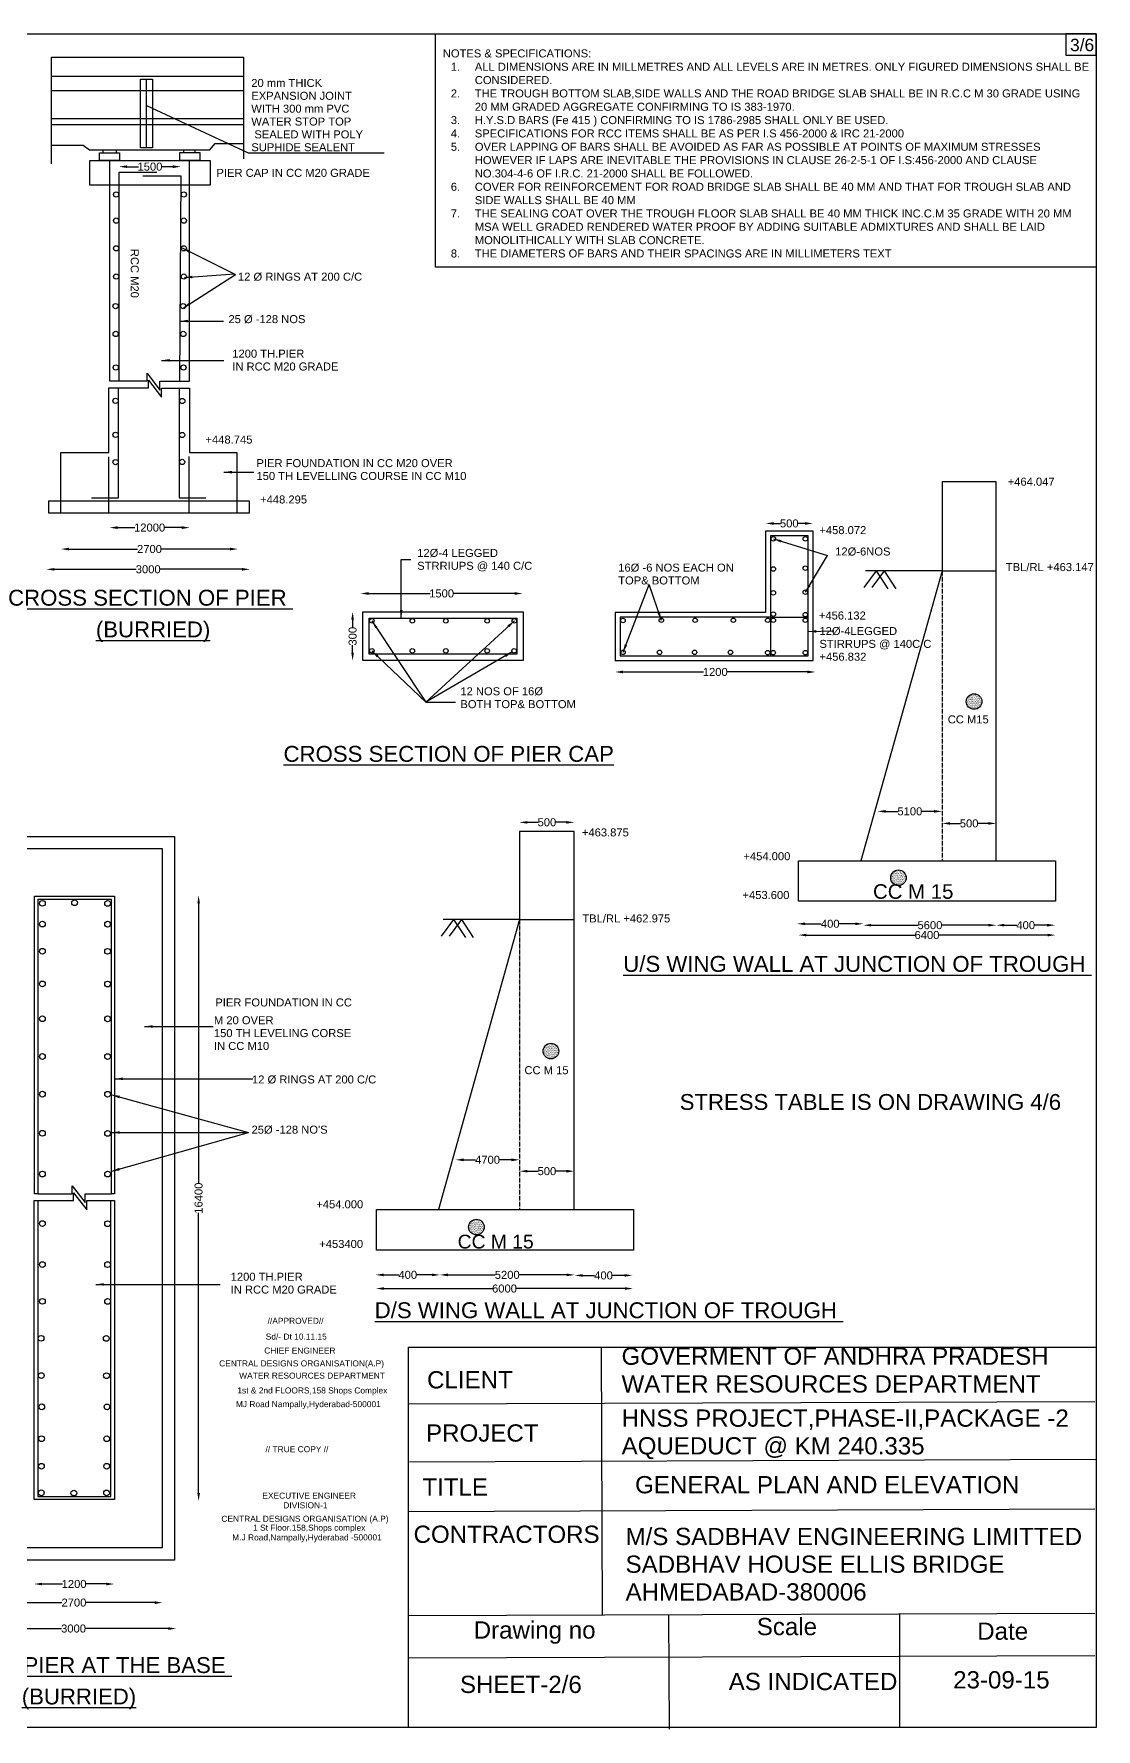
# Model space of a CAD drawing. Header units: millimetres. Extents: x 5124 to 3456618, y 2311 to 10651338.
# Drawn here: x 3443343 to 3456618, y 10630153 to 10651338 of the extents above; entities that cross this region are included whole.
import ezdxf

# ---------------------------------------------------------------- set-up
doc = ezdxf.new("R2010")
doc.units = ezdxf.units.MM
doc.header["$MEASUREMENT"] = 0
doc.linetypes.add('ACAD_ISO02W100', pattern=[15, 12, -3])
for name, color, linetype in [('DIMENSION', 7, 'Continuous'), ('DRAWING', 7, 'Continuous'), ('TEXT', 7, 'Continuous')]:
    doc.layers.add(name, color=color, linetype=linetype)
doc.styles.get("Standard").update_dxf_attribs({"font": 'arial.ttf', "height": 100})
doc.dimstyles.get("Standard").update_dxf_attribs({"dimtxt": 100, "dimasz": 100, "dimexe": 0.18, "dimexo": 0.0625, "dimgap": 0.09, "dimtad": 0, "dimdec": 0, "dimzin": 0, "dimdsep": 46, "dimtxsty": 'Standard', "dimcen": 0.09, "dimse1": 1, "dimse2": 1, "dimadec": 0, "dimazin": 0, "dimtfac": 1, "dimtdec": 0, "dimtofl": 0, "dimtmove": 0, "dimatfit": 3, "dimfxl": 0, "dimtolj": 1, "dimtzin": 0, "dimarcsym": 0})

# ---------------------------------------------------------------- blocks, each defined once
blk = doc.blocks.new('*D20')
at = {"layer": 'Defpoints', "color": 0, "transparency": 16777216}
for p in [(3445178, 10649679), (3444407, 10649609), (3445178, 10649564)]:
    blk.add_point(p, dxfattribs=at)
at = {"layer": 'DIMENSION', "color": 0, "lineweight": -2, "transparency": 16777216}
for p, q in [((3444507, 10649679), (3444648, 10649679)), ((3445078, 10649679), (3444937, 10649679))]:
    blk.add_line(p, q, dxfattribs=at)
at = {"layer": 'DIMENSION', "color": 0, "transparency": 16777216}
for points in [[(3444507, 10649696), (3444507, 10649662), (3444407, 10649679)], [(3445078, 10649696), (3445078, 10649662), (3445178, 10649679)]]:
    blk.add_solid(points, dxfattribs=at)
at = {"layer": 'DIMENSION', "color": 0, "transparency": 16777216, "insert": (3444793, 10649679), "char_height": 100, "attachment_point": 5}
blk.add_mtext('\\A1;1500', dxfattribs=at)
blk = doc.blocks.new('*D23')
at = {"layer": 'Defpoints', "color": 0, "transparency": 16777216}
for p in [(3444288, 10645349), (3445291, 10645349), (3445291, 10645168)]:
    blk.add_point(p, dxfattribs=at)
at = {"layer": 'DIMENSION', "color": 0, "lineweight": -2, "transparency": 16777216}
for p, q in [((3444388, 10645168), (3444606, 10645168)), ((3445191, 10645168), (3444973, 10645168))]:
    blk.add_line(p, q, dxfattribs=at)
at = {"layer": 'DIMENSION', "color": 0, "transparency": 16777216}
for points in [[(3444388, 10645185), (3444388, 10645151), (3444288, 10645168)], [(3445191, 10645185), (3445191, 10645151), (3445291, 10645168)]]:
    blk.add_solid(points, dxfattribs=at)
at = {"layer": 'DIMENSION', "color": 0, "transparency": 16777216, "insert": (3444789, 10645168), "char_height": 100, "attachment_point": 5}
blk.add_mtext('\\A1;12000', dxfattribs=at)
blk = doc.blocks.new('*D21')
at = {"layer": 'Defpoints', "color": 0, "transparency": 16777216}
for p in [(3443681, 10644900), (3443681, 10644890), (3445893, 10644890)]:
    blk.add_point(p, dxfattribs=at)
at = {"layer": 'DIMENSION', "color": 0, "lineweight": -2, "transparency": 16777216}
for p, q in [((3443781, 10644900), (3444637, 10644900)), ((3445793, 10644900), (3444937, 10644900))]:
    blk.add_line(p, q, dxfattribs=at)
at = {"layer": 'DIMENSION', "color": 0, "transparency": 16777216}
for points in [[(3443781, 10644917), (3443781, 10644884), (3443681, 10644900)], [(3445793, 10644917), (3445793, 10644884), (3445893, 10644900)]]:
    blk.add_solid(points, dxfattribs=at)
at = {"layer": 'DIMENSION', "color": 0, "transparency": 16777216, "insert": (3444787, 10644900), "char_height": 100, "attachment_point": 5}
blk.add_mtext('\\A1;2700', dxfattribs=at)
blk = doc.blocks.new('*D22')
at = {"layer": 'Defpoints', "color": 0, "transparency": 16777216}
for p in [(3443498, 10644647), (3443498, 10644643), (3446044, 10644643)]:
    blk.add_point(p, dxfattribs=at)
at = {"layer": 'DIMENSION', "color": 0, "lineweight": -2, "transparency": 16777216}
for p, q in [((3443598, 10644647), (3444622, 10644647)), ((3445944, 10644647), (3444920, 10644647))]:
    blk.add_line(p, q, dxfattribs=at)
at = {"layer": 'DIMENSION', "color": 0, "transparency": 16777216}
for points in [[(3443598, 10644663), (3443598, 10644630), (3443498, 10644647)], [(3445944, 10644663), (3445944, 10644630), (3446044, 10644647)]]:
    blk.add_solid(points, dxfattribs=at)
at = {"layer": 'DIMENSION', "color": 0, "transparency": 16777216, "insert": (3444771, 10644647), "char_height": 100, "attachment_point": 5}
blk.add_mtext('\\A1;3000', dxfattribs=at)
blk = doc.blocks.new('*D24')
at = {"layer": 'Defpoints', "color": 0, "transparency": 16777216}
for p in [(3447427, 10644332), (3449450, 10644345), (3449450, 10644332)]:
    blk.add_point(p, dxfattribs=at)
at = {"layer": 'DIMENSION', "color": 0, "lineweight": -2, "transparency": 16777216}
for p, q in [((3447527, 10644345), (3448294, 10644345)), ((3449350, 10644345), (3448583, 10644345))]:
    blk.add_line(p, q, dxfattribs=at)
at = {"layer": 'DIMENSION', "color": 0, "transparency": 16777216}
for points in [[(3447527, 10644362), (3447527, 10644328), (3447427, 10644345)], [(3449350, 10644362), (3449350, 10644328), (3449450, 10644345)]]:
    blk.add_solid(points, dxfattribs=at)
at = {"layer": 'DIMENSION', "color": 0, "transparency": 16777216, "insert": (3448438, 10644345), "char_height": 100, "attachment_point": 5}
blk.add_mtext('\\A1;1500', dxfattribs=at)
blk = doc.blocks.new('*D25')
at = {"layer": 'Defpoints', "color": 0, "transparency": 16777216}
for p in [(3447452, 10644116), (3447326, 10643506), (3447452, 10643506)]:
    blk.add_point(p, dxfattribs=at)
at = {"layer": 'DIMENSION', "color": 0, "lineweight": -2, "transparency": 16777216}
for p, q in [((3447326, 10644016), (3447326, 10643921)), ((3447326, 10643606), (3447326, 10643700))]:
    blk.add_line(p, q, dxfattribs=at)
at = {"layer": 'DIMENSION', "color": 0, "transparency": 16777216}
for points in [[(3447309, 10644016), (3447342, 10644016), (3447326, 10644116)], [(3447309, 10643606), (3447342, 10643606), (3447326, 10643506)]]:
    blk.add_solid(points, dxfattribs=at)
at = {"layer": 'DIMENSION', "color": 0, "transparency": 16777216, "insert": (3447326, 10643811), "char_height": 100, "attachment_point": 5, "rotation": 90}
blk.add_mtext('\\A1;300', dxfattribs=at)
blk = doc.blocks.new('*D26')
at = {"layer": 'Defpoints', "color": 0, "transparency": 16777216}
for p in [(3450606, 10643340), (3453110, 10643364), (3453110, 10643340)]:
    blk.add_point(p, dxfattribs=at)
at = {"layer": 'DIMENSION', "color": 0, "lineweight": -2, "transparency": 16777216}
for p, q in [((3450706, 10643364), (3451713, 10643364)), ((3453010, 10643364), (3452002, 10643364))]:
    blk.add_line(p, q, dxfattribs=at)
at = {"layer": 'DIMENSION', "color": 0, "transparency": 16777216}
for points in [[(3450706, 10643381), (3450706, 10643347), (3450606, 10643364)], [(3453010, 10643381), (3453010, 10643347), (3453110, 10643364)]]:
    blk.add_solid(points, dxfattribs=at)
at = {"layer": 'DIMENSION', "color": 0, "transparency": 16777216, "insert": (3451858, 10643364), "char_height": 100, "attachment_point": 5}
blk.add_mtext('\\A1;1200', dxfattribs=at)
blk = doc.blocks.new('*D27')
at = {"layer": 'Defpoints', "color": 0, "transparency": 16777216}
for p in [(3452880, 10640199), (3453709, 10640217), (3453709, 10640199)]:
    blk.add_point(p, dxfattribs=at)
at = {"layer": 'DIMENSION', "color": 0, "lineweight": -2, "transparency": 16777216}
for p, q in [((3452980, 10640217), (3453182, 10640217)), ((3453609, 10640217), (3453407, 10640217))]:
    blk.add_line(p, q, dxfattribs=at)
at = {"layer": 'DIMENSION', "color": 0, "transparency": 16777216}
for points in [[(3452980, 10640233), (3452980, 10640200), (3452880, 10640217)], [(3453609, 10640233), (3453609, 10640200), (3453709, 10640217)]]:
    blk.add_solid(points, dxfattribs=at)
at = {"layer": 'DIMENSION', "color": 0, "transparency": 16777216, "insert": (3453295, 10640217), "char_height": 100, "attachment_point": 5}
blk.add_mtext('\\A1;400', dxfattribs=at)
blk = doc.blocks.new('*D28')
at = {"layer": 'Defpoints', "color": 0, "transparency": 16777216}
for p in [(3453709, 10640217), (3455372, 10640217), (3455372, 10640199)]:
    blk.add_point(p, dxfattribs=at)
at = {"layer": 'DIMENSION', "color": 0, "lineweight": -2, "transparency": 16777216}
for p, q in [((3453809, 10640199), (3454392, 10640199)), ((3455272, 10640199), (3454690, 10640199))]:
    blk.add_line(p, q, dxfattribs=at)
at = {"layer": 'DIMENSION', "color": 0, "transparency": 16777216}
for points in [[(3453809, 10640216), (3453809, 10640183), (3453709, 10640199)], [(3455272, 10640216), (3455272, 10640183), (3455372, 10640199)]]:
    blk.add_solid(points, dxfattribs=at)
at = {"layer": 'DIMENSION', "color": 0, "transparency": 16777216, "insert": (3454541, 10640199), "char_height": 100, "attachment_point": 5}
blk.add_mtext('\\A1;5600', dxfattribs=at)
blk = doc.blocks.new('*D29')
at = {"layer": 'Defpoints', "color": 0, "transparency": 16777216}
for p in [(3455370, 10640200), (3456106, 10640200), (3456106, 10640199)]:
    blk.add_point(p, dxfattribs=at)
at = {"layer": 'DIMENSION', "color": 0, "lineweight": -2, "transparency": 16777216}
for p, q in [((3455470, 10640199), (3455626, 10640199)), ((3456006, 10640199), (3455850, 10640199))]:
    blk.add_line(p, q, dxfattribs=at)
at = {"layer": 'DIMENSION', "color": 0, "transparency": 16777216}
for points in [[(3455470, 10640216), (3455470, 10640183), (3455370, 10640199)], [(3456006, 10640216), (3456006, 10640183), (3456106, 10640199)]]:
    blk.add_solid(points, dxfattribs=at)
at = {"layer": 'DIMENSION', "color": 0, "transparency": 16777216, "insert": (3455738, 10640199), "char_height": 100, "attachment_point": 5}
blk.add_mtext('\\A1;400', dxfattribs=at)
blk = doc.blocks.new('*D47')
at = {"layer": 'Defpoints', "color": 0, "transparency": 16777216}
for p in [(3445405, 10640572), (3445401, 10633004), (3445405, 10633004)]:
    blk.add_point(p, dxfattribs=at)
at = {"layer": 'DIMENSION', "color": 0, "lineweight": -2, "transparency": 16777216}
for p, q in [((3445401, 10640472), (3445401, 10636971)), ((3445401, 10633104), (3445401, 10636604))]:
    blk.add_line(p, q, dxfattribs=at)
at = {"layer": 'DIMENSION', "color": 0, "transparency": 16777216}
for points in [[(3445385, 10640472), (3445418, 10640472), (3445401, 10640572)], [(3445385, 10633104), (3445418, 10633104), (3445401, 10633004)]]:
    blk.add_solid(points, dxfattribs=at)
at = {"layer": 'DIMENSION', "color": 0, "transparency": 16777216, "insert": (3445401, 10636788), "char_height": 100, "attachment_point": 5, "rotation": 90}
blk.add_mtext('\\A1;16400', dxfattribs=at)
blk = doc.blocks.new('*D48')
at = {"layer": 'Defpoints', "color": 0, "transparency": 16777216}
for p in [(3447614, 10635822), (3448416, 10635829), (3448416, 10635822)]:
    blk.add_point(p, dxfattribs=at)
at = {"layer": 'DIMENSION', "color": 0, "lineweight": -2, "transparency": 16777216}
for p, q in [((3447714, 10635829), (3447903, 10635829)), ((3448316, 10635829), (3448127, 10635829))]:
    blk.add_line(p, q, dxfattribs=at)
at = {"layer": 'DIMENSION', "color": 0, "transparency": 16777216}
for points in [[(3447714, 10635846), (3447714, 10635812), (3447614, 10635829)], [(3448316, 10635846), (3448316, 10635812), (3448416, 10635829)]]:
    blk.add_solid(points, dxfattribs=at)
at = {"layer": 'DIMENSION', "color": 0, "transparency": 16777216, "insert": (3448015, 10635829), "char_height": 100, "attachment_point": 5}
blk.add_mtext('\\A1;400', dxfattribs=at)
blk = doc.blocks.new('*D49')
at = {"layer": 'Defpoints', "color": 0, "transparency": 16777216}
for p in [(3448416, 10635822), (3450100, 10635829), (3450100, 10635822)]:
    blk.add_point(p, dxfattribs=at)
at = {"layer": 'DIMENSION', "color": 0, "lineweight": -2, "transparency": 16777216}
for p, q in [((3448516, 10635829), (3449109, 10635829)), ((3450000, 10635829), (3449407, 10635829))]:
    blk.add_line(p, q, dxfattribs=at)
at = {"layer": 'DIMENSION', "color": 0, "transparency": 16777216}
for points in [[(3448516, 10635846), (3448516, 10635812), (3448416, 10635829)], [(3450000, 10635846), (3450000, 10635812), (3450100, 10635829)]]:
    blk.add_solid(points, dxfattribs=at)
at = {"layer": 'DIMENSION', "color": 0, "transparency": 16777216, "insert": (3449258, 10635829), "char_height": 100, "attachment_point": 5}
blk.add_mtext('\\A1;5200', dxfattribs=at)
blk = doc.blocks.new('*D50')
at = {"layer": 'Defpoints', "color": 0, "transparency": 16777216}
for p in [(3450100, 10635829), (3450824, 10635829), (3450824, 10635822)]:
    blk.add_point(p, dxfattribs=at)
at = {"layer": 'DIMENSION', "color": 0, "lineweight": -2, "transparency": 16777216}
for p, q in [((3450200, 10635822), (3450349, 10635822)), ((3450724, 10635822), (3450574, 10635822))]:
    blk.add_line(p, q, dxfattribs=at)
at = {"layer": 'DIMENSION', "color": 0, "transparency": 16777216}
for points in [[(3450200, 10635839), (3450200, 10635806), (3450100, 10635822)], [(3450724, 10635839), (3450724, 10635806), (3450824, 10635822)]]:
    blk.add_solid(points, dxfattribs=at)
at = {"layer": 'DIMENSION', "color": 0, "transparency": 16777216, "insert": (3450462, 10635822), "char_height": 100, "attachment_point": 5}
blk.add_mtext('\\A1;400', dxfattribs=at)
blk = doc.blocks.new('*D51')
at = {"layer": 'Defpoints', "color": 0, "transparency": 16777216}
for p in [(3443345, 10631964), (3444346, 10631966), (3444346, 10631964)]:
    blk.add_point(p, dxfattribs=at)
at = {"layer": 'DIMENSION', "color": 0, "lineweight": -2, "transparency": 16777216}
for p, q in [((3443445, 10631966), (3443701, 10631966)), ((3444246, 10631966), (3443990, 10631966))]:
    blk.add_line(p, q, dxfattribs=at)
at = {"layer": 'DIMENSION', "color": 0, "transparency": 16777216}
for points in [[(3443445, 10631982), (3443445, 10631949), (3443345, 10631966)], [(3444246, 10631982), (3444246, 10631949), (3444346, 10631966)]]:
    blk.add_solid(points, dxfattribs=at)
at = {"layer": 'DIMENSION', "color": 0, "transparency": 16777216, "insert": (3443845, 10631966), "char_height": 100, "attachment_point": 5}
blk.add_mtext('\\A1;1200', dxfattribs=at)
blk = doc.blocks.new('*D52')
at = {"layer": 'Defpoints', "color": 0, "transparency": 16777216}
for p in [(3442735, 10631733), (3442735, 10631717), (3444951, 10631717)]:
    blk.add_point(p, dxfattribs=at)
at = {"layer": 'DIMENSION', "color": 0, "lineweight": -2, "transparency": 16777216}
for p, q in [((3442835, 10631733), (3443693, 10631733)), ((3444851, 10631733), (3443993, 10631733))]:
    blk.add_line(p, q, dxfattribs=at)
at = {"layer": 'DIMENSION', "color": 0, "transparency": 16777216}
for points in [[(3442835, 10631750), (3442835, 10631716), (3442735, 10631733)], [(3444851, 10631750), (3444851, 10631716), (3444951, 10631733)]]:
    blk.add_solid(points, dxfattribs=at)
at = {"layer": 'DIMENSION', "color": 0, "transparency": 16777216, "insert": (3443843, 10631733), "char_height": 100, "attachment_point": 5}
blk.add_mtext('\\A1;2700', dxfattribs=at)
blk = doc.blocks.new('*D53')
at = {"layer": 'Defpoints', "color": 0, "transparency": 16777216}
for p in [(3442553, 10631470), (3445123, 10631470), (3445123, 10631409)]:
    blk.add_point(p, dxfattribs=at)
at = {"layer": 'DIMENSION', "color": 0, "lineweight": -2, "transparency": 16777216}
for p, q in [((3442653, 10631409), (3443689, 10631409)), ((3445023, 10631409), (3443987, 10631409))]:
    blk.add_line(p, q, dxfattribs=at)
at = {"layer": 'DIMENSION', "color": 0, "transparency": 16777216}
for points in [[(3442653, 10631426), (3442653, 10631392), (3442553, 10631409)], [(3445023, 10631426), (3445023, 10631392), (3445123, 10631409)]]:
    blk.add_solid(points, dxfattribs=at)
at = {"layer": 'DIMENSION', "color": 0, "transparency": 16777216, "insert": (3443838, 10631409), "char_height": 100, "attachment_point": 5}
blk.add_mtext('\\A1;3000', dxfattribs=at)
blk = doc.blocks.new('*D55')
at = {"layer": 'Defpoints', "color": 0, "transparency": 16777216}
for p in [(3450096, 10641485), (3449411, 10641371), (3450096, 10641371)]:
    blk.add_point(p, dxfattribs=at)
at = {"layer": 'DIMENSION', "color": 0, "lineweight": -2, "transparency": 16777216}
for p, q in [((3449511, 10641485), (3449643, 10641485)), ((3449996, 10641485), (3449864, 10641485))]:
    blk.add_line(p, q, dxfattribs=at)
at = {"layer": 'DIMENSION', "color": 0, "transparency": 16777216}
for points in [[(3449511, 10641501), (3449511, 10641468), (3449411, 10641485)], [(3449996, 10641501), (3449996, 10641468), (3450096, 10641485)]]:
    blk.add_solid(points, dxfattribs=at)
at = {"layer": 'DIMENSION', "color": 0, "transparency": 16777216, "insert": (3449754, 10641485), "char_height": 100, "attachment_point": 5}
blk.add_mtext('\\A1;500', dxfattribs=at)
blk = doc.blocks.new('*D56')
at = {"layer": 'Defpoints', "color": 0, "transparency": 16777216}
for p in [(3448613, 10637410), (3449411, 10637410), (3449411, 10637267)]:
    blk.add_point(p, dxfattribs=at)
at = {"layer": 'DIMENSION', "color": 0, "lineweight": -2, "transparency": 16777216}
for p, q in [((3448713, 10637267), (3448861, 10637267)), ((3449311, 10637267), (3449163, 10637267))]:
    blk.add_line(p, q, dxfattribs=at)
at = {"layer": 'DIMENSION', "color": 0, "transparency": 16777216}
for points in [[(3448713, 10637284), (3448713, 10637250), (3448613, 10637267)], [(3449311, 10637284), (3449311, 10637250), (3449411, 10637267)]]:
    blk.add_solid(points, dxfattribs=at)
at = {"layer": 'DIMENSION', "color": 0, "transparency": 16777216, "insert": (3449012, 10637267), "char_height": 100, "attachment_point": 5}
blk.add_mtext('\\A1;4700', dxfattribs=at)
blk = doc.blocks.new('*D57')
at = {"layer": 'Defpoints', "color": 0, "transparency": 16777216}
for p in [(3449411, 10637111), (3450096, 10637125), (3450096, 10637111)]:
    blk.add_point(p, dxfattribs=at)
at = {"layer": 'DIMENSION', "color": 0, "lineweight": -2, "transparency": 16777216}
for p, q in [((3449511, 10637125), (3449643, 10637125)), ((3449996, 10637125), (3449864, 10637125))]:
    blk.add_line(p, q, dxfattribs=at)
at = {"layer": 'DIMENSION', "color": 0, "transparency": 16777216}
for points in [[(3449511, 10637142), (3449511, 10637108), (3449411, 10637125)], [(3449996, 10637142), (3449996, 10637108), (3450096, 10637125)]]:
    blk.add_solid(points, dxfattribs=at)
at = {"layer": 'DIMENSION', "color": 0, "transparency": 16777216, "insert": (3449754, 10637125), "char_height": 100, "attachment_point": 5}
blk.add_mtext('\\A1;500', dxfattribs=at)
blk = doc.blocks.new('*D58')
at = {"layer": 'Defpoints', "color": 0, "transparency": 16777216}
for p in [(3452897, 10640499), (3456111, 10640499), (3456111, 10640076)]:
    blk.add_point(p, dxfattribs=at)
at = {"layer": 'DIMENSION', "color": 0, "lineweight": -2, "transparency": 16777216}
for p, q in [((3452997, 10640076), (3454354, 10640076)), ((3456011, 10640076), (3454653, 10640076))]:
    blk.add_line(p, q, dxfattribs=at)
at = {"layer": 'DIMENSION', "color": 0, "transparency": 16777216}
for points in [[(3452997, 10640092), (3452997, 10640059), (3452897, 10640076)], [(3456011, 10640092), (3456011, 10640059), (3456111, 10640076)]]:
    blk.add_solid(points, dxfattribs=at)
at = {"layer": 'DIMENSION', "color": 0, "transparency": 16777216, "insert": (3454504, 10640076), "char_height": 100, "attachment_point": 5}
blk.add_mtext('\\A1;6400', dxfattribs=at)
blk = doc.blocks.new('*D59')
at = {"layer": 'Defpoints', "color": 0, "transparency": 16777216}
for p in [(3454693, 10641459), (3455370, 10641471), (3455370, 10641459)]:
    blk.add_point(p, dxfattribs=at)
at = {"layer": 'DIMENSION', "color": 0, "lineweight": -2, "transparency": 16777216}
for p, q in [((3454793, 10641471), (3454921, 10641471)), ((3455270, 10641471), (3455142, 10641471))]:
    blk.add_line(p, q, dxfattribs=at)
at = {"layer": 'DIMENSION', "color": 0, "transparency": 16777216}
for points in [[(3454793, 10641488), (3454793, 10641455), (3454693, 10641471)], [(3455270, 10641488), (3455270, 10641455), (3455370, 10641471)]]:
    blk.add_solid(points, dxfattribs=at)
at = {"layer": 'DIMENSION', "color": 0, "transparency": 16777216, "insert": (3455031, 10641471), "char_height": 100, "attachment_point": 5}
blk.add_mtext('\\A1;500', dxfattribs=at)
blk = doc.blocks.new('*D60')
at = {"layer": 'Defpoints', "color": 0, "transparency": 16777216}
for p in [(3453886, 10641754), (3454693, 10641754), (3454693, 10641622)]:
    blk.add_point(p, dxfattribs=at)
at = {"layer": 'DIMENSION', "color": 0, "lineweight": -2, "transparency": 16777216}
for p, q in [((3453986, 10641622), (3454140, 10641622)), ((3454593, 10641622), (3454439, 10641622))]:
    blk.add_line(p, q, dxfattribs=at)
at = {"layer": 'DIMENSION', "color": 0, "transparency": 16777216}
for points in [[(3453986, 10641639), (3453986, 10641605), (3453886, 10641622)], [(3454593, 10641639), (3454593, 10641605), (3454693, 10641622)]]:
    blk.add_solid(points, dxfattribs=at)
at = {"layer": 'DIMENSION', "color": 0, "transparency": 16777216, "insert": (3454290, 10641622), "char_height": 100, "attachment_point": 5}
blk.add_mtext('\\A1;5100', dxfattribs=at)
blk = doc.blocks.new('*D61')
at = {"layer": 'Defpoints', "color": 0, "transparency": 16777216}
for p in [(3452487, 10645220), (3452487, 10645126), (3453080, 10645126)]:
    blk.add_point(p, dxfattribs=at)
at = {"layer": 'DIMENSION', "color": 0, "lineweight": -2, "transparency": 16777216}
for p, q in [((3452587, 10645220), (3452673, 10645220)), ((3452980, 10645220), (3452894, 10645220))]:
    blk.add_line(p, q, dxfattribs=at)
at = {"layer": 'DIMENSION', "color": 0, "transparency": 16777216}
for points in [[(3452587, 10645237), (3452587, 10645204), (3452487, 10645220)], [(3452980, 10645237), (3452980, 10645204), (3453080, 10645220)]]:
    blk.add_solid(points, dxfattribs=at)
at = {"layer": 'DIMENSION', "color": 0, "transparency": 16777216, "insert": (3452783, 10645220), "char_height": 100, "attachment_point": 5}
blk.add_mtext('\\A1;500', dxfattribs=at)
blk = doc.blocks.new('*D63')
at = {"layer": 'Defpoints', "color": 0, "transparency": 16777216}
for p in [(3447618, 10635718), (3450829, 10635658), (3450829, 10635621)]:
    blk.add_point(p, dxfattribs=at)
at = {"layer": 'DIMENSION', "color": 0, "lineweight": -2, "transparency": 16777216}
for p, q in [((3447718, 10635658), (3449074, 10635658)), ((3450729, 10635658), (3449373, 10635658))]:
    blk.add_line(p, q, dxfattribs=at)
at = {"layer": 'DIMENSION', "color": 0, "transparency": 16777216}
for points in [[(3447718, 10635675), (3447718, 10635642), (3447618, 10635658)], [(3450729, 10635675), (3450729, 10635642), (3450829, 10635658)]]:
    blk.add_solid(points, dxfattribs=at)
at = {"layer": 'DIMENSION', "color": 0, "transparency": 16777216, "insert": (3449224, 10635658), "char_height": 100, "attachment_point": 5}
blk.add_mtext('\\A1;6000', dxfattribs=at)

msp = doc.modelspace()

# ---------------------------------------------------------------- hatches: boundary and pattern name
at = {"layer": 'DIMENSION'}
h = msp.add_hatch(dxfattribs=at)
h.set_pattern_fill('AR-SAND', color=256, scale=10, style=0)
h.set_pattern_definition([(37.5, (0, 0), (-0.62993358, 19.26823769), [0, -15.2, 0, -17, 0, -16.25]), (7.5, (0, 0), (17.69776705, 28.22146065), [0, -8.2, 0, -13.7, 0, -5.25]), (327.5, (-12.3, 0), (31.141418618, 0.056590535), [0, -5, 0, -18, 0, -23.5]), (317.5, (-12.3, 0), (30.061266046, 8.77675565), [0, -2.5, 0, -11.8, 0, -13.5])])
edge = h.paths.add_edge_path()
edge.add_arc((3455092.6, 10642994.8), 97.3, 0, 360)
h = msp.add_hatch(dxfattribs=at)
h.set_pattern_fill('AR-SAND', color=256, scale=10, style=0)
h.set_pattern_definition([(37.5, (-944.675, -2202.824), (-0.62993358, 19.26823769), [0, -15.2, 0, -17, 0, -16.25]), (7.5, (-944.675, -2202.824), (17.69776705, 28.22146065), [0, -8.2, 0, -13.7, 0, -5.25]), (327.5, (-956.975, -2202.824), (31.141418618, 0.056590535), [0, -5, 0, -18, 0, -23.5]), (317.5, (-956.975, -2202.824), (30.061266046, 8.77675565), [0, -2.5, 0, -11.8, 0, -13.5])])
edge = h.paths.add_edge_path()
edge.add_arc((3454147.9, 10640792), 97.3, 0, 360)
h = msp.add_hatch(dxfattribs=at)
h.set_pattern_fill('AR-SAND', color=256, scale=10, style=0)
h.set_pattern_definition([(37.5, (-5288.198, -4368.773), (-0.62993358, 19.26823769), [0, -15.2, 0, -17, 0, -16.25]), (7.5, (-5288.198, -4368.773), (17.69776705, 28.22146065), [0, -8.2, 0, -13.7, 0, -5.25]), (327.5, (-5300.498, -4368.773), (31.141418618, 0.056590535), [0, -5, 0, -18, 0, -23.5]), (317.5, (-5300.498, -4368.773), (30.061266046, 8.77675565), [0, -2.5, 0, -11.8, 0, -13.5])])
edge = h.paths.add_edge_path()
edge.add_arc((3449804.4, 10638626.1), 97.3, 0, 360)
h = msp.add_hatch(dxfattribs=at)
h.set_pattern_fill('AR-SAND', color=256, scale=10, style=0)
h.set_pattern_definition([(37.5, (-6220.05, -6567.993), (-0.62993358, 19.26823769), [0, -15.2, 0, -17, 0, -16.25]), (7.5, (-6220.05, -6567.993), (17.69776705, 28.22146065), [0, -8.2, 0, -13.7, 0, -5.25]), (327.5, (-6232.35, -6567.993), (31.141418618, 0.056590535), [0, -5, 0, -18, 0, -23.5]), (317.5, (-6232.35, -6567.993), (30.061266046, 8.77675565), [0, -2.5, 0, -11.8, 0, -13.5])])
edge = h.paths.add_edge_path()
edge.add_arc((3448872.5, 10636426.8), 97.3, 0, 360)

# ---------------------------------------------------------------- linework, layer by layer
for points in [[(3448362.2, 10651338.3), (3456617.7, 10651338.3), (3456617.7, 10648423.3), (3448362.2, 10648423.3)], [(3456617.7, 10651338.3), (3456238.2, 10651338.3), (3456238.2, 10651071), (3456617.7, 10651071)]]:
    msp.add_lwpolyline(points, close=True, dxfattribs=at)
for centre in [(3455092.6, 10642994.8), (3454147.9, 10640792), (3449804.4, 10638626.1), (3448872.5, 10636426.8)]:
    msp.add_circle(centre, 97.3, dxfattribs=at)
at = {"layer": 'DRAWING'}
for points in [[(3456617.7, 10630171.7), (3430285.3, 10630171.7), (3430285.3, 10651338.3), (3456617.7, 10651338.3)], [(3444676.6, 10650771.8), (3444825.4, 10650771.8), (3444825.4, 10649914.7), (3444676.6, 10649914.7)], [(3444040.1, 10649754.3), (3445547.3, 10649754.3), (3445547.3, 10649449.4), (3444040.1, 10649449.4)], [(3444162.1, 10649851.8), (3444414.4, 10649851.8), (3444414.4, 10649754.3), (3444162.1, 10649754.3)], [(3445164.5, 10649856), (3445416.4, 10649856), (3445416.4, 10649754.3), (3445164.5, 10649754.3)], [(3443530.2, 10645503), (3446034.8, 10645503), (3446034.8, 10645349.4), (3443530.2, 10645349.4)], [(3450668.4, 10643566.1), (3453020.2, 10643566.1), (3453020.2, 10645065.6), (3452546.7, 10645065.6), (3452546.7, 10644047.2), (3450668.4, 10644047.2)], [(3447451.7, 10644115.7), (3449458.1, 10644115.7), (3449458.1, 10643505.8), (3447451.7, 10643505.8)], [(3447532.2, 10644037.3), (3449378.3, 10644037.3), (3449378.3, 10643585.8), (3447532.2, 10643585.8)], [(3442610.4, 10641306.8), (3445098.2, 10641306.8), (3445098.2, 10632263.5), (3442610.4, 10632263.5)], [(3442756.6, 10641156.3), (3444945, 10641156.3), (3444945, 10632416.1), (3442756.6, 10632416.1)], [(3452896.7, 10641005), (3456111.2, 10641005), (3456111.2, 10640499.5), (3452896.7, 10640499.5)], [(3447625.8, 10636645.3), (3450834.5, 10636645.3), (3450834.5, 10636136), (3447625.8, 10636136)], [(3456617.7, 10630171.7), (3448023.6, 10630171.7), (3448023.6, 10634926.7), (3456617.7, 10634926.7)], [(3456617.7, 10630171.7), (3456617.7, 10630171.7), (3456617.7, 10630171.7), (3456617.7, 10630171.7)]]:
    msp.add_lwpolyline(points, close=True, dxfattribs=at)
for points in [[(3443563.7, 10649714.5), (3443563.7, 10651049.2), (3445960.4, 10651049.2), (3445960.4, 10649775.7)], [(3443563.7, 10650808.8), (3445960.4, 10650808.8)], [(3444751, 10649914.7), (3444751, 10650771.8)], [(3443563.7, 10650631.7), (3445960.4, 10650631.7)], [(3444751, 10650444.8), (3446019.8, 10649852.7), (3447718.1, 10649852.7)], [(3443563.7, 10650279.9), (3445960.4, 10650279.9)], [(3443563.7, 10650205.4), (3445960.4, 10650205.4)], [(3443563.7, 10649948.4), (3443957, 10649948.4), (3444038.4, 10649887.8), (3445539.6, 10649887.8), (3445606.4, 10649966.9), (3445960.4, 10649966.9)], [(3444206.2, 10649851.8), (3444206.2, 10649887.8)], [(3444374.4, 10649851.8), (3444374.4, 10649887.8)], [(3445214.8, 10649856), (3445214.8, 10649887.8)], [(3445354.9, 10649887.8), (3445354.9, 10649856)], [(3444288.3, 10649754.3), (3444288.3, 10647002.3), (3444756.5, 10647002.3), (3444756.5, 10647097.3), (3444916, 10646887.7), (3444916, 10646999.7), (3445287.5, 10646999.7), (3445287.5, 10649754.3)], [(3444407.2, 10647002.3), (3444407.2, 10649609.2), (3444879.3, 10649609.2)], [(3444703.6, 10649564), (3445178, 10649564), (3445163.5, 10647004.3)], [(3443678.1, 10645349.4), (3443678.1, 10646107), (3444279.1, 10646107), (3444279.1, 10646913.2), (3444774.9, 10646913.2), (3444774.9, 10647009.9), (3444936.4, 10646799.3), (3444936.4, 10646911.5), (3445286.1, 10646911.5), (3445286.1, 10646106.7), (3445880.5, 10646106.7), (3445880.5, 10645349.4)], [(3444061.8, 10645542.4), (3444399.6, 10645542.4), (3444399.6, 10646913.2)], [(3445159.5, 10646911.5), (3445159.5, 10645541.1), (3445493.4, 10645541.1)], [(3444281, 10645349.4), (3444281, 10646053.4)], [(3445283, 10645349.4), (3445283, 10646055.1)], [(3455369.6, 10641005), (3455369.6, 10644627), (3455369.6, 10645741.8), (3454693.2, 10645741.8), (3454693.2, 10644628.6), (3455369.6, 10644627)], [(3450604.7, 10643506.1), (3453080.2, 10643506.1), (3453080.2, 10645125.6), (3452486.7, 10645125.6), (3452486.7, 10644107.2), (3450608.4, 10644107.2), (3450608.4, 10643506.1)], [(3454693.2, 10644628.6), (3453675.9, 10641005)], [(3453870.8, 10644628.6), (3453716.7, 10644421.5)], [(3454693.2, 10644628.6), (3453737.8, 10644628.6)], [(3453967.8, 10644628.6), (3453813.7, 10644421.5)], [(3453870.8, 10644628.6), (3454016.9, 10644403.6)], [(3453967.8, 10644628.6), (3454113.9, 10644403.6)], [(3452546.7, 10644047.2), (3452546.7, 10643566.1)], [(3452546.7, 10644047.2), (3453020.2, 10644047.2)], [(3450096.2, 10636645.3), (3450096.2, 10640266.8), (3450096.2, 10641371.2), (3449411, 10641371.2), (3449411, 10640269), (3450096.2, 10640269)], [(3443397.2, 10636842.1), (3443350.8, 10636842.1), (3443350.8, 10640563.4), (3444348.6, 10640563.4), (3444348.6, 10636842.1), (3444308.2, 10636842.1)], [(3443397.2, 10636842.1), (3443397.2, 10640522.8), (3444308.2, 10640522.8), (3444308.2, 10636842.1)], [(3449411, 10640269), (3448399, 10636645.3)], [(3448588.6, 10640269), (3448434.5, 10640061.9)], [(3449411, 10640269), (3448455.6, 10640269)], [(3448685.7, 10640269), (3448531.6, 10640061.9)], [(3448588.6, 10640269), (3448734.7, 10640043.9)], [(3448685.7, 10640269), (3448831.8, 10640043.9)], [(3443397.2, 10636842.1), (3443819.2, 10636842.1), (3443819.2, 10636940.5), (3443983.6, 10636732.9), (3443983.6, 10636844), (3444308.2, 10636842.1)], [(3443344.3, 10636758.4), (3443835.8, 10636758.4), (3443835.8, 10636854.7), (3444004.6, 10636641.4), (3444004.6, 10636756.8), (3444350.6, 10636756.8), (3444350.6, 10633020.2), (3443344.4, 10633020.2), (3443344.3, 10636758.4)], [(3443390.5, 10636758.4), (3443390.5, 10633059.2), (3444304.9, 10633059.2), (3444304.9, 10636756.8)], [(3450432.2, 10634926.7), (3450444.2, 10631580.1)], [(3448023.6, 10634217.1), (3456603.1, 10634247.7)], [(3448037.6, 10633494.6), (3456617.1, 10633525.2)], [(3448023.6, 10632873.2), (3456603.1, 10632903.8)], [(3448023.6, 10631571.4), (3456603.1, 10631602.1)], [(3451275.1, 10631583.1), (3451280.2, 10630152.6)], [(3454161.9, 10631593.4), (3454161.9, 10630171.7)], [(3448023.6, 10631041.9), (3456603.1, 10631072.6)]]:
    msp.add_lwpolyline(points, dxfattribs=at)
at = {"layer": 'DRAWING', "linetype": 'ACAD_ISO02W100', "ltscale": 5}
for points in [[(3454693.2, 10644628.6), (3454693.2, 10641005)], [(3449411, 10640269), (3449411, 10636645.3)]]:
    msp.add_lwpolyline(points, dxfattribs=at)
at = {"layer": 'DRAWING'}
for centre, radius in [((3444370.9, 10649331.1), 32.8), ((3445215.7, 10649331.1), 32.8), ((3444370.9, 10649004.9), 32.8), ((3445215.7, 10649004.9), 32.8), ((3444370.9, 10648658.9), 32.8), ((3445215.7, 10648658.9), 32.8), ((3444370.9, 10648305.7), 32.8), ((3445215.7, 10648305.7), 32.8), ((3444363.5, 10647936.2), 32.8), ((3445208.3, 10647936.2), 32.8), ((3444364.9, 10647588.8), 32.8), ((3445209.7, 10647588.8), 32.8), ((3444366.4, 10647169.1), 32.8), ((3445211.2, 10647169.1), 32.8), ((3444363.4, 10646752.4), 32.8), ((3445197.1, 10646750.6), 32.8), ((3444363.5, 10646327.6), 32.8), ((3445195.1, 10646325.5), 32.8), ((3444363.4, 10645986.4), 32.8), ((3445195.2, 10645989), 32.8), ((3452584.2, 10645027.6), 28), ((3452984.3, 10645027.6), 28), ((3452584.2, 10644650.9), 28), ((3452984.3, 10644660.6), 28), ((3452584.2, 10644352.9), 28), ((3452984.3, 10644361.2), 28), ((3447566.6, 10644002.5), 28), ((3448072, 10644002.5), 28), ((3448491.2, 10644002.5), 28), ((3449008.1, 10644002.5), 28), ((3449347, 10644002.5), 28), ((3450704.3, 10644007), 28), ((3451184.3, 10644010.4), 28), ((3451606.4, 10644010.4), 28), ((3452084.4, 10644010.4), 28), ((3452513.3, 10644010.4), 28), ((3452584.2, 10644086.8), 28), ((3452584.5, 10644010.4), 28), ((3452984.3, 10644080), 28), ((3452984.3, 10644010.4), 28), ((3447566.6, 10643628.4), 28), ((3448071.6, 10643628.4), 28), ((3448490.4, 10643628.4), 28), ((3449006.7, 10643628.4), 28), ((3449344, 10643628.4), 28), ((3450706.1, 10643609.7), 28), ((3451162.1, 10643609.7), 28), ((3451599.7, 10643609.7), 28), ((3452047.9, 10643609.7), 28), ((3452513.6, 10643604.9), 28), ((3452582.5, 10643604.9), 28), ((3452984.5, 10643604.9), 28), ((3443448.5, 10640472.7), 35.9), ((3443850.7, 10640480.4), 35.9), ((3444263.8, 10640471.8), 35.9), ((3443448.5, 10640213.2), 35.9), ((3444263.8, 10640212.3), 35.9), ((3443448.5, 10639873.4), 35.9), ((3444263.8, 10639872.5), 35.9), ((3443448.5, 10639465.1), 35.9), ((3444263.8, 10639464.2), 35.9), ((3443448.5, 10639030.4), 35.9), ((3444263.8, 10639029.6), 35.9), ((3443448.5, 10638558.5), 35.9), ((3444263.8, 10638557.7), 35.9), ((3443448.5, 10638087.9), 35.9), ((3444263.8, 10638087), 35.9), ((3443448.5, 10637598.5), 35.9), ((3444263.8, 10637597.6), 35.9), ((3443448.5, 10637089.6), 35.9), ((3444263.8, 10637088.8), 35.9), ((3443448.5, 10636469.7), 35.9), ((3444263.8, 10636468.9), 35.9), ((3443448.5, 10635958), 35.9), ((3444263.8, 10635957.1), 35.9), ((3443448.5, 10635498.6), 35.9), ((3444263.8, 10635497.8), 35.9), ((3443432.1, 10635036.3), 35.9), ((3444247.4, 10635035.5), 35.9), ((3443435.1, 10634570.1), 35.9), ((3444250.3, 10634569.3), 35.9), ((3443440.9, 10634180.4), 35.9), ((3444256.2, 10634179.6), 35.9), ((3443438, 10633781.9), 35.9), ((3444253.3, 10633781), 35.9), ((3443437, 10633437.9), 35.9), ((3444252.3, 10633437), 35.9), ((3443435.1, 10633105), 35.9), ((3443841.9, 10633102.1), 35.9), ((3444250.4, 10633104.1), 35.9)]:
    msp.add_circle(centre, radius, dxfattribs=at)

# ---------------------------------------------------------------- texts
at = {"layer": 'TEXT'}
for s, height, p in [('3/6', 155.28, (3456292.3, 10651122.7)), ('20 mm THICK ', 100, (3446059.4, 10650675.2)), ('EXPANSION JOINT ', 100, (3446059.4, 10650514.6)), ('WITH 300 mm PVC ', 100, (3446059.4, 10650354)), ('WATER STOP TOP', 100, (3446059.4, 10650193.3)), (' SEALED WITH POLY', 100, (3446059.4, 10650032.7)), ('SUPHIDE SEALENT ', 100, (3446059.4, 10649872)), ('PIER CAP IN CC M20 GRADE ', 100, (3445624.4, 10649551.9)), ('12 Ø RINGS AT 200 C/C ', 100, (3445892.8, 10648254.1)), ('25 Ø -128 NOS ', 100, (3445773.6, 10647723.8)), ('1200 TH.PIER ', 100, (3445821.8, 10647292.3)), ('IN RCC M20 GRADE ', 100, (3445821.8, 10647131.7)), ('+448.745', 100, (3445487.1, 10646218.7)), ('150 TH LEVELLING COURSE IN CC M10', 100, (3446124.3, 10645763.4)), ('PIER FOUNDATION IN CC M20 OVER ', 100, (3446124.3, 10645924)), ('+464.047', 100, (3455513, 10645692.6)), ('+448.295', 100, (3446169.7, 10645469.8)), ('+458.072', 100, (3453159.1, 10645086.9)), ('12Ø-4 LEGGED', 100, (3448133.1, 10644801.8)), ('12Ø-6NOS', 100, (3453357, 10644819.7)), ('STRRIUPS @ 140 C/C', 100, (3448133.1, 10644641.2)), ('16Ø -6 NOS EACH ON ', 100, (3450645.6, 10644618.3)), ('TBL/RL +463.147', 100, (3455489.8, 10644624.8)), ('%%UCROSS SECTION OF PIER ', 198.496, (3443020.1, 10644192.8)), ('TOP& BOTTOM', 100, (3450645.6, 10644457.7)), ('%%U(BURRIED)', 198.09, (3444117.6, 10643797.2)), ('+456.132', 100, (3453152.9, 10644019.8)), ('12Ø-4LEGGED', 100, (3453160.2, 10643825.8)), ('STIRRUPS @ 140C/C', 100, (3453160.2, 10643665.1)), ('+456.832', 100, (3453160.2, 10643504.5)), ('12 NOS OF 16Ø', 100, (3448672.8, 10643072.8)), ('BOTH TOP& BOTTOM', 100, (3448672.8, 10642912.1)), ('CC M15', 100, (3454763.7, 10642721.4)), ('%%UCROSS SECTION OF PIER CAP', 198.496, (3446462.3, 10642241.3)), ('+463.875', 100, (3450191.1, 10641308.9)), ('+454.000', 100, (3452210, 10641011.5)), ('+453.600', 100, (3452198.3, 10640526.5)), ('CC M 15 ', 182.3, (3453830, 10640529.3)), ('TBL/RL +462.975', 100, (3450197, 10640233.8)), ('%%UU/S WING WALL AT JUNCTION OF TROUGH ', 198.496, (3450708.1, 10639616.3)), ('PIER FOUNDATION IN CC ', 100, (3445610.1, 10639184.1)), ('M 20 OVER ', 100, (3445592.5, 10638961.4)), ('150 TH LEVELING CORSE ', 100, (3445592.5, 10638800.7)), ('IN CC M10 ', 100, (3445592.5, 10638640.1)), ('CC M 15', 100, (3449473.3, 10638337.3)), ('12 Ø RINGS AT 200 C/C', 100, (3446068.5, 10638221.5)), ('STRESS TABLE IS ON DRAWING 4/6', 198.09, (3451413.8, 10637891.1)), ("25Ø -128 NO'S ", 100, (3446062.7, 10637594.3)), ('+454.000', 100, (3446872, 10636661.5)), ('CC M 15', 172.46, (3448638.6, 10636158.8)), ('+453400', 100, (3446908.8, 10636165.8)), ('1200 TH.PIER ', 100, (3445801.6, 10635756.2)), ('IN RCC M20 GRADE', 100, (3445801.6, 10635595.6)), ('%%UD/S WING WALL AT JUNCTION OF TROUGH ', 198.496, (3447601.4, 10635287.9)), ('//APPROVED//', 75, (3446263.9, 10635217.4)), ('Sd/- Dt 10.11.15', 75, (3446240.4, 10635020.5)), ('CHIEF ENGINEER', 75, (3446221.5, 10634845.7)), ('GOVERMENT OF ANDHRA PRADESH', 215.576, (3450686.9, 10634705.5)), ('CENTRAL DESIGNS ORGANISATION(A.P)', 75, (3445658.2, 10634685.1)), ('   WATER RESOURCES DEPARTMENT ', 75, (3445820.9, 10634532.9)), ('CLIENT ', 215.58, (3448256.2, 10634410.4)), ('     1st & 2nd FLOORS,158 Shops Complex', 75, (3445739.6, 10634347.3)), ('WATER RESOURCES DEPARTMENT ', 215.576, (3450686.9, 10634359.2)), ('MJ Road Nampally,Hyderabad-500001', 75, (3445866.8, 10634176.3)), ('HNSS PROJECT,PHASE-II,PACKAGE -2', 215.576, (3450687.7, 10633931.4)), ('PROJECT', 215.58, (3448243.4, 10633745.3)), ('AQUEDUCT @ KM 240.335', 215.576, (3450687.7, 10633585.1)), ('// TRUE COPY //', 75, (3446237.3, 10633613.3)), ('TITLE  ', 215.58, (3448197.3, 10633071.5)), ('GENERAL PLAN AND ELEVATION ', 215.576, (3450856.1, 10633099.3)), ('EXECUTIVE ENGINEER', 75, (3446197.8, 10633032.7)), ('         DIVISION-1', 75, (3446197.8, 10632912.2)), ('CENTRAL DESIGNS ORGANISATION (A.P)', 75, (3445685.1, 10632743.8)), ('1 St Floor.158,Shops complex', 75, (3446082.1, 10632632.1)), ('CONTRACTORS', 215.576, (3448087.6, 10632479.9)), ('M.J Road,Nampally,Hyderabad -500001', 75, (3445820.9, 10632510.5)), ('M/S SADBHAV ENGINEERING LIMITTED', 215.576, (3450737, 10632452.3)), ('SADBHAV HOUSE ELLIS BRIDGE ', 215.576, (3450737, 10632106)), ('AHMEDABAD-380006', 215.576, (3450737, 10631759.7)), ('Drawing no', 215.58, (3448838.9, 10631283.4)), ('Scale ', 215.58, (3452377, 10631326.4)), ('Date ', 215.58, (3455132, 10631269.1)), ('%%UPLAN OF PIER AT THE BASE ', 198.496, (3441949, 10630853.4)), ('SHEET-2/6', 215.58, (3448667.1, 10630603.8)), ('AS INDICATED ', 215.576, (3452026.2, 10630639.5)), ('23-09-15', 215.58, (3454831.3, 10630660.9)), ('%%U(BURRIED)', 198.09, (3443191, 10630461.1))]:
    msp.add_text(s, height=height, dxfattribs=at).set_placement(p)
msp.add_text('RCC M20', height=100, rotation=270, dxfattribs=at).set_placement((3444552.9, 10648652.2))
at = {"layer": 'TEXT', "insert": (3448453, 10651144.6), "char_height": 100, "width": 8119.277, "attachment_point": 1}
msp.add_mtext('NOTES & SPECIFICATIONS:\\P\\pi-300,l400,t400;1.^IALL DIMENSIONS ARE IN MILLMETRES AND ALL LEVELS ARE IN METRES. ONLY FIGURED DIMENSIONS SHALL BE CONSIDERED.\\P2.^ITHE TROUGH BOTTOM SLAB,SIDE WALLS AND THE ROAD BRIDGE SLAB SHALL BE IN R.C.C M 30 GRADE USING 20 MM GRADED AGGREGATE CONFIRMING TO IS 383-1970.\\P3.^IH.Y.S.D BARS (Fe 415 ) CONFIRMING TO IS 1786-2985 SHALL ONLY BE USED.\\P4.^ISPECIFICATIONS FOR RCC ITEMS SHALL BE AS PER I.S 456-2000 & IRC 21-2000\\P5.^IOVER LAPPING OF BARS SHALL BE AVOIDED AS FAR AS POSSIBLE AT POINTS OF MAXIMUM STRESSES HOWEVER IF LAPS ARE INEVITABLE THE PROVISIONS IN CLAUSE 26-2-5-1 OF I.S:456-2000 AND CLAUSE NO.304-4-6 OF I.R.C. 21-2000 SHALL BE FOLLOWED.\\P6.^ICOVER FOR REINFORCEMENT FOR ROAD BRIDGE SLAB SHALL BE 40 MM AND THAT FOR TROUGH SLAB AND SIDE WALLS SHALL BE 40 MM\\P7.^ITHE SEALING COAT OVER THE TROUGH FLOOR SLAB SHALL BE 40 MM THICK INC.C.M 35 GRADE WITH 20 MM MSA WELL GRADED RENDERED WATER PROOF BY ADDING SUITABLE ADMIXTURES AND SHALL BE LAID MONOLITHICALLY WITH SLAB CONCRETE.\\P8.^ITHE DIAMETERS OF BARS AND THEIR SPACINGS ARE IN MILLIMETERS TEXT ', dxfattribs=at)

# ---------------------------------------------------------------- dimensions: what is measured, and where the dimension line sits
at = {"layer": 'DIMENSION'}
for base, p1, p2, text, picture, middle in [((3445178, 10649678.9), (3444407.2, 10649609.2), (3445178, 10649564), '1500', '*D20', (3444792.6, 10649678.9)), ((3445291.1, 10645168.1), (3444287.8, 10645349.4), (3445291.1, 10645349.4), '12000', '*D23', (3444789.5, 10645168.1)), ((3452486.7, 10645220.5), (3453080.2, 10645125.6), (3452486.7, 10645125.6), '500', '*D61', (3452783.5, 10645220.5)), ((3443680.6, 10644900.3), (3445893.4, 10644889.6), (3443680.6, 10644889.6), '2700', '*D21', (3444787, 10644900.3)), ((3443498.3, 10644646.7), (3446043.5, 10644643.1), (3443498.3, 10644643.1), '3000', '*D22', (3444770.9, 10644646.7)), ((3449449.5, 10644345.1), (3447426.7, 10644331.9), (3449449.5, 10644331.9), '1500', '*D24', (3448438.1, 10644345.1)), ((3453110, 10643363.9), (3450605.6, 10643340.5), (3453110, 10643340.5), '1200', '*D26', (3451857.8, 10643363.9)), ((3454693.2, 10641622.1), (3453886.3, 10641754.3), (3454693.2, 10641754.3), '5100', '*D60', (3454289.7, 10641622.1)), ((3450096.2, 10641484.6), (3449411, 10641371.2), (3450096.2, 10641371.2), '500', '*D55', (3449753.6, 10641484.6)), ((3455369.6, 10641471.4), (3454693.2, 10641459.5), (3455369.6, 10641459.5), '500', '*D59', (3455031.4, 10641471.4)), ((3456111.2, 10640075.6), (3452896.7, 10640499.5), (3456111.2, 10640499.5), '6400', '*D58', (3454503.9, 10640075.6)), ((3453709.3, 10640216.7), (3452880, 10640199.2), (3453709.3, 10640199.2), '400', '*D27', (3453294.7, 10640216.7)), ((3455372.4, 10640199.2), (3453709.3, 10640216.7), (3455372.4, 10640216.7), '5600', '*D28', (3454540.8, 10640199.2)), ((3456106.3, 10640199.2), (3455369.5, 10640199.6), (3456106.3, 10640199.6), '400', '*D29', (3455737.9, 10640199.2)), ((3449411, 10637266.9), (3448612.5, 10637409.9), (3449411, 10637409.9), '4700', '*D56', (3449011.8, 10637266.9)), ((3450096.2, 10637125.1), (3449411, 10637111.5), (3450096.2, 10637111.5), '500', '*D57', (3449753.6, 10637125.1)), ((3448415.7, 10635829.1), (3447614.1, 10635822.4), (3448415.7, 10635822.4), '400', '*D48', (3448014.9, 10635829.1)), ((3450100, 10635829.1), (3448415.7, 10635822.4), (3450100, 10635822.4), '5200', '*D49', (3449257.8, 10635829.1)), ((3450823.8, 10635822.4), (3450100, 10635829.1), (3450823.8, 10635829.1), '400', '*D50', (3450461.9, 10635822.4)), ((3450829.4, 10635658.2), (3447617.8, 10635718), (3450829.4, 10635621.3), '6000', '*D63', (3449223.6, 10635658.2)), ((3444346.3, 10631965.7), (3443344.5, 10631964), (3444346.3, 10631964), '1200', '*D51', (3443845.4, 10631965.7)), ((3442734.9, 10631733), (3444951.2, 10631717.2), (3442734.9, 10631717.2), '2700', '*D52', (3443843, 10631733)), ((3445122.5, 10631409.1), (3442553, 10631469.7), (3445122.5, 10631469.7), '3000', '*D53', (3443837.8, 10631409.1))]:
    dim = msp.add_linear_dim(base=base, p1=p1, p2=p2, text=text, dimstyle='Standard', dxfattribs=at)
    dim.commit()
    dim.dimension.update_dxf_attribs({"geometry": picture, "text_midpoint": middle})
for base, p1, p2, text, picture, middle in [((3447325.5, 10643505.8), (3447451.7, 10644115.7), (3447451.7, 10643505.8), '300', '*D25', (3447325.5, 10643810.7)), ((3445401.4, 10633003.5), (3445404.9, 10640571.7), (3445404.9, 10633003.5), '16400', '*D47', (3445401.4, 10636787.6))]:
    dim = msp.add_linear_dim(base=base, p1=p1, p2=p2, angle=90, text=text, dimstyle='Standard', dxfattribs=at)
    dim.commit()
    dim.dimension.update_dxf_attribs({"geometry": picture, "text_midpoint": middle})

# ---------------------------------------------------------------- leaders
for points in [[(3445193.8, 10648664.5), (3445861.9, 10648332.7)], [(3445210.2, 10647916.5), (3445861.9, 10648332.7)], [(3445223.6, 10648293), (3445850.6, 10648338.3)], [(3445167.7, 10647748.8), (3445711, 10647748.8)], [(3444939, 10647258.3), (3445715, 10647258.3)], [(3445716.3, 10645860.7), (3446090.2, 10645860.7)], [(3452584.2, 10645027.6), (3453261.2, 10644819.4)], [(3452984.3, 10644361.2), (3453261.2, 10644819.4)], [(3447933.8, 10644037.3), (3447933.8, 10644768.6), (3448052.2, 10644768.6)], [(3450706.1, 10643609.7), (3451031.4, 10644457.7)], [(3451184.6, 10644007.7), (3451031.4, 10644457.7)], [(3447566.6, 10644002.5), (3448240.4, 10642984.8)], [(3449347, 10644002.5), (3448240.4, 10642984.8)], [(3453020.2, 10643868.1), (3453338.9, 10643879.7)], [(3447566.6, 10643628.4), (3448240.4, 10642984.8), (3448610.8, 10642984.8)], [(3449319.8, 10643614.3), (3448240.4, 10642984.8)], [(3444726, 10638933.5), (3445583.3, 10638933.5)], [(3444355, 10638279), (3446079.2, 10638279)], [(3444316.2, 10638078.7), (3446026.3, 10637608.7)], [(3444316.2, 10637608.7), (3446026.3, 10637608.7)], [(3444316.2, 10637123.3), (3446026.3, 10637608.7)], [(3444115.1, 10635710), (3445671.8, 10635710)]]:
    msp.add_leader(points, dimstyle='Standard', override={"dimgap": 0.09, "dimtad": 0}, dxfattribs=at)

doc.saveas('drawing.dxf')
